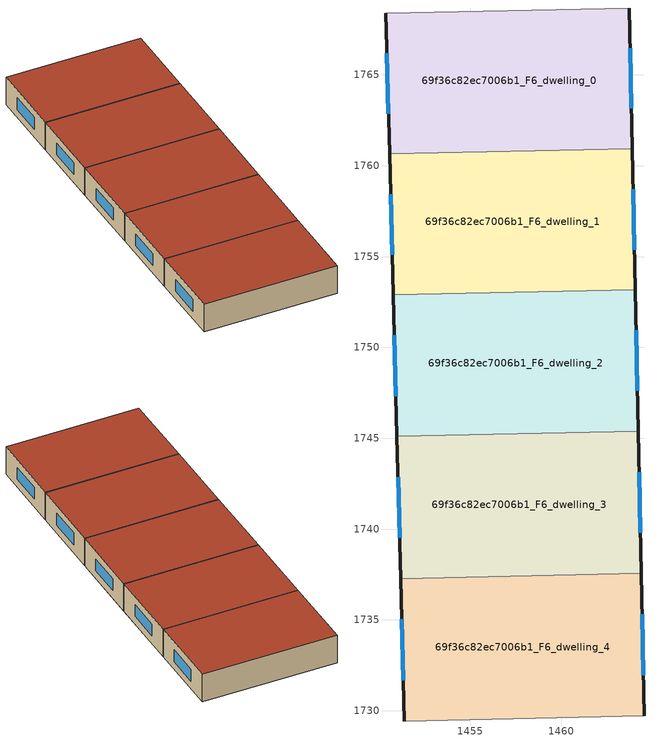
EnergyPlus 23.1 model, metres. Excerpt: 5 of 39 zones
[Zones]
69f36c82ec7006b1_F6_dwelling_0
 floor to 69f36c82ec7006b1_F5_dwelling_0 (EU_floor_Construction): 1463.76,1768.69 1463.92,1760.94 1450.55,1760.66 1450.35,1768.41 z18
 wall outside (EU_wall_Construction): 1463.92,1760.94 1463.76,1768.69 / 1450.35,1768.41 1450.55,1760.66 z18:21
 wall adiabatic (EU_wall_Construction): 1463.76,1768.69 1450.35,1768.41 z18:21
 wall to 69f36c82ec7006b1_F6_dwelling_1 (EU_wall_Construction): 1450.55,1760.66 1463.92,1760.94 z18:21
 window (EU_Window_Construction): 1463.87,1763.16 1463.8,1766.48 / 1450.41,1766.19 1450.49,1762.88 z18.86:20.14
 roof outside (EU_roof_Construction): 1463.92,1760.94 1463.76,1768.69 1450.35,1768.41 1450.55,1760.66 z21
69f36c82ec7006b1_F6_dwelling_1
 floor to 69f36c82ec7006b1_F5_dwelling_1 (EU_floor_Construction): 1463.92,1760.94 1464.08,1753.17 1450.76,1752.89 1450.55,1760.66 z18
 wall outside (EU_wall_Construction): 1464.08,1753.17 1463.92,1760.94 / 1450.55,1760.66 1450.76,1752.89 z18:21
 wall to 69f36c82ec7006b1_F6_dwelling_2 (EU_wall_Construction): 1450.76,1752.89 1464.08,1753.17 z18:21
 window (EU_Window_Construction): 1464.04,1755.39 1463.97,1758.72 / 1450.61,1758.44 1450.7,1755.11 z18.86:20.14
 roof outside (EU_roof_Construction): 1464.08,1753.17 1463.92,1760.94 1450.55,1760.66 1450.76,1752.89 z21
69f36c82ec7006b1_F6_dwelling_2
 floor to 69f36c82ec7006b1_F5_dwelling_2 (EU_floor_Construction): 1464.08,1753.17 1464.24,1745.38 1450.96,1745.1 1450.76,1752.89 z18
 wall outside (EU_wall_Construction): 1464.24,1745.38 1464.08,1753.17 / 1450.76,1752.89 1450.96,1745.1 z18:21
 wall to 69f36c82ec7006b1_F6_dwelling_3 (EU_wall_Construction): 1450.96,1745.1 1464.24,1745.38 z18:21
 window (EU_Window_Construction): 1464.2,1747.6 1464.13,1750.94 / 1450.81,1750.66 1450.9,1747.32 z18.86:20.14
 roof outside (EU_roof_Construction): 1464.24,1745.38 1464.08,1753.17 1450.76,1752.89 1450.96,1745.1 z21
69f36c82ec7006b1_F6_dwelling_3
 floor to 69f36c82ec7006b1_F5_dwelling_3 (EU_floor_Construction): 1464.24,1745.38 1464.41,1737.55 1451.17,1737.28 1450.96,1745.1 z18
 wall outside (EU_wall_Construction): 1464.41,1737.55 1464.24,1745.38 / 1450.96,1745.1 1451.17,1737.28 z18:21
 wall to 69f36c82ec7006b1_F6_dwelling_4 (EU_wall_Construction): 1451.17,1737.28 1464.41,1737.55 z18:21
 window (EU_Window_Construction): 1464.36,1739.79 1464.29,1743.14 / 1451.02,1742.86 1451.11,1739.51 z18.86:20.14
 roof outside (EU_roof_Construction): 1464.41,1737.55 1464.24,1745.38 1450.96,1745.1 1451.17,1737.28 z21
69f36c82ec7006b1_F6_dwelling_4
 floor to 69f36c82ec7006b1_F5_dwelling_4 (EU_floor_Construction): 1464.41,1737.55 1464.57,1729.71 1451.37,1729.43 1451.17,1737.28 z18
 wall outside (EU_wall_Construction): 1464.57,1729.71 1464.41,1737.55 / 1451.17,1737.28 1451.37,1729.43 z18:21
 wall adiabatic (EU_wall_Construction): 1451.37,1729.43 1464.57,1729.71 z18:21
 window (EU_Window_Construction): 1464.53,1731.95 1464.46,1735.31 / 1451.23,1735.03 1451.31,1731.67 z18.86:20.14
 roof outside (EU_roof_Construction): 1464.57,1729.71 1464.41,1737.55 1451.17,1737.28 1451.37,1729.43 z21
[Building]
EU S2 Campaign: North Axis=0; Terrain=City; Solar Distribution=FullExterior
[Site:Location]
Helsinki-Vantaa.AP: Latitude=60.317; Longitude=24.963; Time Zone=2; Elevation=54.6
[SizingPeriod:WeatherFileDays]
AnnualSizingPeriod: Begin Month=1; Begin Day of Month=1; End Month=12; End Day of Month=31; Day of Week for Start Day=Monday; Use Weather File Daylight Saving Period=No; Use Weather File Rain and Snow Indicators=No
[MATERIAL]
EU_InternalMass_Material: Roughness=MediumRough; Thickness=0.1; Conductivity=1; Density=1800; Specific Heat=900; Thermal Absorptance=0.9; Solar Absorptance=0.7; Visible Absorptance=0.7
[MATERIAL:NOMASS] Roughness=MediumRough; Thermal Absorptance=0.9; Solar Absorptance=0.7; Visible Absorptance=0.7
Name | Thermal Resistance
EU_wall_NoMass | 1.10183
EU_roof_NoMass; EU_floor_NoMass | 1.70606
[WINDOWMATERIAL:SIMPLEGLAZINGSYSTEM]
EU_Window_SimpleGlazing: UFactor=3.11035; Solar Heat Gain Coefficient=0.8; Visible Transmittance=0.8
[CONSTRUCTION]
EU_wall_Construction: EU_wall_NoMass
EU_roof_Construction: EU_roof_NoMass
EU_floor_Construction: EU_floor_NoMass
EU_Window_Construction: EU_Window_SimpleGlazing
EU_InternalMass_Construction: EU_InternalMass_Material
[ZONE] Type=1; Multiplier=1; Ceiling Height=autocalculate; Floor Area=autocalculate; Part of Total Floor Area=Yes
Name | Volume
69f36c82ec7006b1_F6_dwelling_0 | 311.33
69f36c82ec7006b1_F6_dwelling_1; 69f36c82ec7006b1_F6_dwelling_3 | 311.344
69f36c82ec7006b1_F6_dwelling_2 | 311.293
69f36c82ec7006b1_F6_dwelling_4 | 311.339
[INTERNALMASS] Construction=EU_InternalMass_Construction
Name | Zone or ZoneList | Surface Area
69f36c82ec7006b1_F6_dwelling_0_EU_InternalMass | 69f36c82ec7006b1_F6_dwelling_0 | 103.777
69f36c82ec7006b1_F6_dwelling_1_EU_InternalMass | 69f36c82ec7006b1_F6_dwelling_1 | 103.781
69f36c82ec7006b1_F6_dwelling_2_EU_InternalMass | 69f36c82ec7006b1_F6_dwelling_2 | 103.764
69f36c82ec7006b1_F6_dwelling_3_EU_InternalMass | 69f36c82ec7006b1_F6_dwelling_3 | 103.781
69f36c82ec7006b1_F6_dwelling_4_EU_InternalMass | 69f36c82ec7006b1_F6_dwelling_4 | 103.779
[OTHEREQUIPMENT] Fuel Type=Electricity; Design Level Calculation Method=Watts/Area; Power per Zone Floor Area=1; Fraction Latent=0; Fraction Radiant=0; Fraction Lost=0; Carbon Dioxide Generation Rate=0; EndUse Subcategory=EU_Step8_InternalGains
Name | Zone or ZoneList or Space or SpaceList | Schedule
EU_Step8_InternalGain_69f36c82ec7006b1_F6_dwelling_0_f000 | 69f36c82ec7006b1_F6_dwelling_0 | EU_Step8_GainSchedule_69f36c82ec7006b1_F6_dwelling_0_f000
EU_Step8_InternalGain_69f36c82ec7006b1_F6_dwelling_1_f000 | 69f36c82ec7006b1_F6_dwelling_1 | EU_Step8_GainSchedule_69f36c82ec7006b1_F6_dwelling_1_f000
EU_Step8_InternalGain_69f36c82ec7006b1_F6_dwelling_2_f000 | 69f36c82ec7006b1_F6_dwelling_2 | EU_Step8_GainSchedule_69f36c82ec7006b1_F6_dwelling_2_f000
EU_Step8_InternalGain_69f36c82ec7006b1_F6_dwelling_3_f000 | 69f36c82ec7006b1_F6_dwelling_3 | EU_Step8_GainSchedule_69f36c82ec7006b1_F6_dwelling_3_f000
EU_Step8_InternalGain_69f36c82ec7006b1_F6_dwelling_4_f000 | 69f36c82ec7006b1_F6_dwelling_4 | EU_Step8_GainSchedule_69f36c82ec7006b1_F6_dwelling_4_f000
[ZONEVENTILATION:DESIGNFLOWRATE] Schedule=EU_AlwaysOn; Design Flow Rate Calculation Method=AirChanges/Hour; Air Changes per Hour=0.756316; Ventilation Type=Natural; Fan Pressure Rise=0; Fan Total Efficiency=1; Constant Term Coefficient=1; Temperature Term Coefficient=0; Velocity Term Coefficient=0; Velocity Squared Term Coefficient=0; Minimum Indoor Temperature=-100; Maximum Indoor Temperature=100; Delta Temperature=-100; Minimum Outdoor Temperature=-100; Maximum Outdoor Temperature=100; Maximum Wind Speed=40
Name | Zone or ZoneList or Space or SpaceList
EU_ConstantAir_69f36c82ec7006b1_F6_dwelling_0 | 69f36c82ec7006b1_F6_dwelling_0
EU_ConstantAir_69f36c82ec7006b1_F6_dwelling_1 | 69f36c82ec7006b1_F6_dwelling_1
EU_ConstantAir_69f36c82ec7006b1_F6_dwelling_2 | 69f36c82ec7006b1_F6_dwelling_2
EU_ConstantAir_69f36c82ec7006b1_F6_dwelling_3 | 69f36c82ec7006b1_F6_dwelling_3
EU_ConstantAir_69f36c82ec7006b1_F6_dwelling_4 | 69f36c82ec7006b1_F6_dwelling_4
[HVACTEMPLATE:THERMOSTAT] Constant Heating Setpoint=20; Constant Cooling Setpoint=50
EU_HeatOnly_69f36c82ec7006b1_F0_dwelling_0; EU_HeatOnly_69f36c82ec7006b1_F0_dwelling_1; EU_HeatOnly_69f36c82ec7006b1_F0_dwelling_2; EU_HeatOnly_69f36c82ec7006b1_F0_dwelling_3; EU_HeatOnly_69f36c82ec7006b1_F0_dwelling_4; EU_HeatOnly_69f36c82ec7006b1_F0_dwelling_5; EU_HeatOnly_69f36c82ec7006b1_F1_dwelling_0; EU_HeatOnly_69f36c82ec7006b1_F1_dwelling_1; EU_HeatOnly_69f36c82ec7006b1_F1_dwelling_2; EU_HeatOnly_69f36c82ec7006b1_F1_dwelling_3; EU_HeatOnly_69f36c82ec7006b1_F1_dwelling_4; EU_HeatOnly_69f36c82ec7006b1_F1_dwelling_5; EU_HeatOnly_69f36c82ec7006b1_F2_dwelling_0; EU_HeatOnly_69f36c82ec7006b1_F2_dwelling_1; EU_HeatOnly_69f36c82ec7006b1_F2_dwelling_2; EU_HeatOnly_69f36c82ec7006b1_F2_dwelling_3; EU_HeatOnly_69f36c82ec7006b1_F2_dwelling_4; EU_HeatOnly_69f36c82ec7006b1_F2_dwelling_5; EU_HeatOnly_69f36c82ec7006b1_F3_dwelling_0; EU_HeatOnly_69f36c82ec7006b1_F3_dwelling_1; EU_HeatOnly_69f36c82ec7006b1_F3_dwelling_2; EU_HeatOnly_69f36c82ec7006b1_F3_dwelling_3; EU_HeatOnly_69f36c82ec7006b1_F3_dwelling_4; EU_HeatOnly_69f36c82ec7006b1_F3_dwelling_5; EU_HeatOnly_69f36c82ec7006b1_F4_dwelling_0; EU_HeatOnly_69f36c82ec7006b1_F4_dwelling_1; EU_HeatOnly_69f36c82ec7006b1_F4_dwelling_2; EU_HeatOnly_69f36c82ec7006b1_F4_dwelling_3; EU_HeatOnly_69f36c82ec7006b1_F4_dwelling_4; EU_HeatOnly_69f36c82ec7006b1_F5_dwelling_0; EU_HeatOnly_69f36c82ec7006b1_F5_dwelling_1; EU_HeatOnly_69f36c82ec7006b1_F5_dwelling_2; EU_HeatOnly_69f36c82ec7006b1_F5_dwelling_3; EU_HeatOnly_69f36c82ec7006b1_F5_dwelling_4; EU_HeatOnly_69f36c82ec7006b1_F6_dwelling_0; EU_HeatOnly_69f36c82ec7006b1_F6_dwelling_1; EU_HeatOnly_69f36c82ec7006b1_F6_dwelling_2; EU_HeatOnly_69f36c82ec7006b1_F6_dwelling_3; EU_HeatOnly_69f36c82ec7006b1_F6_dwelling_4
[HVACTEMPLATE:ZONE:IDEALLOADSAIRSYSTEM] System Availability Schedule=EU_AlwaysOn; Maximum Heating Supply Air Temperature=50; Minimum Cooling Supply Air Temperature=13; Maximum Heating Supply Air Humidity Ratio=0.0156; Minimum Cooling Supply Air Humidity Ratio=0.0077; Heating Limit=NoLimit; Cooling Limit=NoLimit; Heating Availability Schedule=EU_AlwaysOn; Cooling Availability Schedule=EU_CoolingOff; Dehumidification Control Type=ConstantSensibleHeatRatio; Cooling Sensible Heat Ratio=0.7; Dehumidification Setpoint=60; Humidification Control Type=None; Humidification Setpoint=30; Outdoor Air Method=None; Outdoor Air Flow Rate per Person=0.00944; Outdoor Air Flow Rate per Zone Floor Area=0; Outdoor Air Flow Rate per Zone=0; Demand Controlled Ventilation Type=None; Outdoor Air Economizer Type=NoEconomizer; Heat Recovery Type=None; Sensible Heat Recovery Effectiveness=0.7; Latent Heat Recovery Effectiveness=0.65
Name | Template Thermostat
69f36c82ec7006b1_F6_dwelling_0 | EU_HeatOnly_69f36c82ec7006b1_F6_dwelling_0
69f36c82ec7006b1_F6_dwelling_1 | EU_HeatOnly_69f36c82ec7006b1_F6_dwelling_1
69f36c82ec7006b1_F6_dwelling_2 | EU_HeatOnly_69f36c82ec7006b1_F6_dwelling_2
69f36c82ec7006b1_F6_dwelling_3 | EU_HeatOnly_69f36c82ec7006b1_F6_dwelling_3
69f36c82ec7006b1_F6_dwelling_4 | EU_HeatOnly_69f36c82ec7006b1_F6_dwelling_4
[SIZING:ZONE] Zone Cooling Design Supply Air Temperature Input Method=SupplyAirTemperature; Zone Cooling Design Supply Air Temperature=13; Zone Heating Design Supply Air Temperature Input Method=SupplyAirTemperature; Zone Heating Design Supply Air Temperature=50; Zone Cooling Design Supply Air Humidity Ratio=0.008; Zone Heating Design Supply Air Humidity Ratio=0.008; Cooling Design Air Flow Method=DesignDay; Cooling Design Air Flow Rate=0; Cooling Minimum Air Flow per Zone Floor Area=0.000762; Cooling Minimum Air Flow=0; Cooling Minimum Air Flow Fraction=0.2; Heating Design Air Flow Method=DesignDay; Heating Design Air Flow Rate=0; Heating Maximum Air Flow per Zone Floor Area=0.002032; Heating Maximum Air Flow=0.141576; Heating Maximum Air Flow Fraction=0.3; Account for Dedicated Outdoor Air System=No; Dedicated Outdoor Air System Control Strategy=NeutralSupplyAir; Dedicated Outdoor Air Low Setpoint Temperature for Design=autosize; Dedicated Outdoor Air High Setpoint Temperature for Design=autosize; Zone Load Sizing Method=Sensible Load Only No Latent Load; Zone Latent Cooling Design Supply Air Humidity Ratio Input Method=HumidityRatioDifference; Zone Cooling Design Supply Air Humidity Ratio Difference=0.005; Zone Latent Heating Design Supply Air Humidity Ratio Input Method=HumidityRatioDifference; Zone Humidification Design Supply Air Humidity Ratio Difference=0.005
69f36c82ec7006b1_F6_dwelling_0; 69f36c82ec7006b1_F6_dwelling_1; 69f36c82ec7006b1_F6_dwelling_2; 69f36c82ec7006b1_F6_dwelling_3; 69f36c82ec7006b1_F6_dwelling_4
[SCHEDULE:CONSTANT]
Name | Hourly Value
EU_AlwaysOn | 1
EU_CoolingOff | 0
[SCHEDULE:FILE] Column Number=1; Rows to Skip at Top=0; Number of Hours of Data=8760; Column Separator=Comma; Interpolate to Timestep=No; Minutes per Item=60; Adjust Schedule for Daylight Savings=Yes
Name | File
EU_Step8_GainSchedule_69f36c82ec7006b1_F6_dwelling_0_f000 | ../../schedules/69f36c82ec7006b1/69f36c82ec7006b1_F6_dwelling_0_f000_gain.csv
EU_Step8_GainSchedule_69f36c82ec7006b1_F6_dwelling_1_f000 | ../../schedules/69f36c82ec7006b1/69f36c82ec7006b1_F6_dwelling_1_f000_gain.csv
EU_Step8_GainSchedule_69f36c82ec7006b1_F6_dwelling_2_f000 | ../../schedules/69f36c82ec7006b1/69f36c82ec7006b1_F6_dwelling_2_f000_gain.csv
EU_Step8_GainSchedule_69f36c82ec7006b1_F6_dwelling_3_f000 | ../../schedules/69f36c82ec7006b1/69f36c82ec7006b1_F6_dwelling_3_f000_gain.csv
EU_Step8_GainSchedule_69f36c82ec7006b1_F6_dwelling_4_f000 | ../../schedules/69f36c82ec7006b1/69f36c82ec7006b1_F6_dwelling_4_f000_gain.csv
